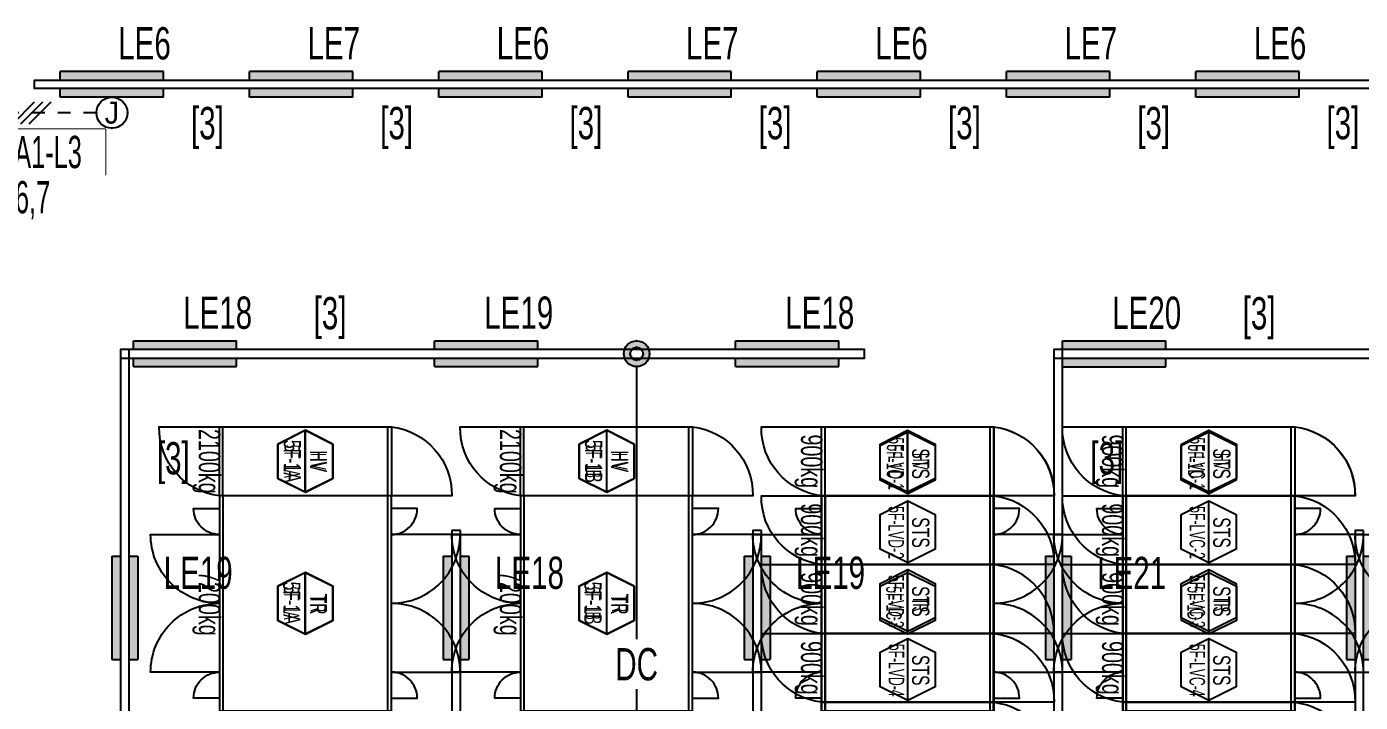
# Model space of a CAD drawing. Header units: millimetres. Extents: x 86947 to 500447, y -530175 to 1059536.
# Drawn here: x 134813 to 150316, y 496005 to 503855 of the extents above; entities that cross this region are included whole.
import ezdxf
from ezdxf.enums import TextEntityAlignment as Align

# ---------------------------------------------------------------- set-up
doc = ezdxf.new("R2010")
doc.units = ezdxf.units.MM
doc.header["$LTSCALE"] = 150
doc.set_wipeout_variables(frame=1)
doc.linetypes.add('D1', pattern=[3, 1, -1, 1])
for name, color, linetype in [('------01 Distribution Panel', 3, 'Continuous'), ('------03 Lighting Fixture', 3, 'Continuous'), ('------04 Lighting Switch', 2, 'Continuous'), ('------04 Number of Strands (가닥수)', 1, 'Continuous'), ('-----20 General Symbol', 3, 'Continuous'), ('-----23 Concealed or Exposed Wire', 4, 'D1'), ('-----25 Emergency Lighting Embeded Wire in Ceiling or Wall', 1, 'Continuous'), ('-----28 Race Way', 1, 'Continuous'), ('-----33 Equipment', 5, 'Continuous'), ('-----36 Dimension', 1, 'Continuous')]:
    doc.layers.add(name, color=color, linetype=linetype)
doc.styles.add('ELEC', font='Dotum.ttf')

# ---------------------------------------------------------------- blocks, each defined once
blk = doc.blocks.new('D01')
at = {"linetype": 'Continuous'}
blk.add_circle((0, 0), 150, dxfattribs=at)
for p in [(-150, 0), (0, 150), (150, 0), (0, -150)]:
    blk.add_point(p)
blk = doc.blocks.new('E01')
h = blk.add_hatch(color=256)
edge = h.paths.add_edge_path(flags=17)
edge.add_arc((0, 0), 75, 0, 360)
edge = h.paths.add_edge_path()
edge.add_arc((0, 0), 150, 0, 360)
blk.add_blockref('D01', (0, 0))
at = {"xscale": 0.5, "yscale": 0.5, "zscale": 0.5}
blk.add_blockref('D01', (0, 0), dxfattribs=at)
blk = doc.blocks.new('E17')
h = blk.add_hatch(color=256)
h.paths.add_polyline_path([(600, 100), (-600, 100), (-600, 0), (600, 0)])
h.paths.add_polyline_path([(600, -100), (-600, -100), (-600, -200), (600, -200)])
for p, q in [((-600, 100), (600, 100)), ((-600, 100), (-600, 0)), ((600, 100), (600, 0)), ((600, 100), (600, 0)), ((-600, -100), (-600, -200)), ((600, -100), (600, -200)), ((-600, -200), (600, -200))]:
    blk.add_line(p, q)
blk = doc.blocks.new('O04')
blk.add_circle((0, 0), 150)
for p in [(0, 150), (-150, 0), (150, 0), (0, -150)]:
    blk.add_point(p)
at = {"style": 'ELEC'}
blk.add_text('J', height=214, dxfattribs=at).set_placement((0, 0), align=Align.MIDDLE)
blk = doc.blocks.new('1234')
at = {"layer": '-----33 Equipment'}
for p, q in [((389394, 676605), (389394, 677405)), ((391312, 676605), (391312, 677405)), ((392894, 676605), (392894, 677405)), ((394812, 676605), (394812, 677405)), ((396394, 676605), (396394, 677405)), ((398312, 676605), (398312, 677405)), ((399894, 676605), (399894, 677405)), ((401812, 676605), (401812, 677405)), ((389398, 674105), (389398, 676605)), ((391312, 674105), (391312, 676605)), ((392898, 674105), (392898, 676605)), ((394812, 674105), (394812, 676605)), ((396398, 674105), (396398, 676605)), ((398312, 674105), (398312, 676605)), ((399898, 674105), (399898, 676605)), ((401812, 674105), (401812, 676605))]:
    blk.add_line(p, q, dxfattribs=at)
at = {"layer": '-----33 Equipment', "elevation": 0}
for points in [[(389354, 676605, -0.385743), (388654, 677405), (389354, 677405)], [(391354, 677405, -0.385743), (392054, 676605), (391354, 676605)], [(392854, 676605, -0.385743), (392154, 677405), (392854, 677405)], [(394854, 677405, -0.385743), (395554, 676605), (394854, 676605)], [(396354, 676605, -0.385743), (395654, 677405), (396354, 677405)], [(398354, 677405, -0.385743), (399054, 676605), (398354, 676605)], [(399854, 676605, -0.385743), (399154, 677405), (399854, 677405)], [(401854, 677405, -0.385743), (402554, 676605), (401854, 676605)], [(389354, 674255), (389054, 674255, -0.414214), (389354, 674555), (388554, 674555, -0.414214), (389354, 675355, -0.414214), (388554, 676155), (389354, 676155, -0.414214), (389054, 676455), (389354, 676455)], [(391354, 674255), (391654, 674255, 0.414214), (391354, 674555), (392154, 674555, 0.414214), (391354, 675355, 0.414214), (392154, 676155), (391354, 676155, 0.414214), (391654, 676455), (391354, 676455)], [(392854, 674255), (392554, 674255, -0.414214), (392854, 674555), (392054, 674555, -0.414214), (392854, 675355, -0.414214), (392054, 676155), (392854, 676155, -0.414214), (392554, 676455), (392854, 676455)], [(394854, 674255), (395154, 674255, 0.414214), (394854, 674555), (395654, 674555, 0.414214), (394854, 675355, 0.414214), (395654, 676155), (394854, 676155, 0.414214), (395154, 676455), (394854, 676455)], [(396354, 674255), (396054, 674255, -0.414214), (396354, 674555), (395554, 674555, -0.414214), (396354, 675355, -0.414214), (395554, 676155), (396354, 676155, -0.414214), (396054, 676455), (396354, 676455)], [(398354, 674255), (398654, 674255, 0.414214), (398354, 674555), (399154, 674555, 0.414214), (398354, 675355, 0.414214), (399154, 676155), (398354, 676155, 0.414214), (398654, 676455), (398354, 676455)], [(399854, 674255), (399554, 674255, -0.414214), (399854, 674555), (399054, 674555, -0.414214), (399854, 675355, -0.414214), (399054, 676155), (399854, 676155, -0.414214), (399554, 676455), (399854, 676455)], [(401854, 674255), (402154, 674255, 0.414214), (401854, 674555), (402654, 674555, 0.414214), (401854, 675355, 0.414214), (402654, 676155), (401854, 676155, 0.414214), (402154, 676455), (401854, 676455)]]:
    blk.add_lwpolyline(points, format="xyb", dxfattribs=at)
for points in [[(389354, 676605), (389354, 677405), (391354, 677405), (391354, 676605)], [(392854, 676605), (392854, 677405), (394854, 677405), (394854, 676605)], [(396354, 676605), (396354, 677405), (398354, 677405), (398354, 676605)], [(399854, 676605), (399854, 677405), (401854, 677405), (401854, 676605)], [(391354, 674105), (391354, 676605), (389354, 676605), (389354, 674105)], [(394854, 674105), (394854, 676605), (392854, 676605), (392854, 674105)], [(398354, 674105), (398354, 676605), (396354, 676605), (396354, 674105)], [(401854, 674105), (401854, 676605), (399854, 676605), (399854, 674105)]]:
    blk.add_lwpolyline(points, close=True, dxfattribs=at)
for points in [[(390352, 676645), (390352, 677365), (390672, 677205), (390672, 676805), (390352, 676645), (390032, 676805), (390032, 677205), (390352, 677365)], [(393856, 676645), (393856, 677365), (394176, 677205), (394176, 676805), (393856, 676645), (393536, 676805), (393536, 677205), (393856, 677365)], [(397354, 676645), (397354, 677365), (397674, 677205), (397674, 676805), (397354, 676645), (397034, 676805), (397034, 677205), (397354, 677365)], [(400856, 676645), (400856, 677365), (401176, 677205), (401176, 676805), (400856, 676645), (400536, 676805), (400536, 677205), (400856, 677365)], [(390352, 674995), (390352, 675715), (390672, 675555), (390672, 675155), (390352, 674995), (390032, 675155), (390032, 675555), (390352, 675715)], [(393856, 674995), (393856, 675715), (394176, 675555), (394176, 675155), (393856, 674995), (393536, 675155), (393536, 675555), (393856, 675715)], [(397354, 674995), (397354, 675715), (397674, 675555), (397674, 675155), (397354, 674995), (397034, 675155), (397034, 675555), (397354, 675715)], [(400856, 674995), (400856, 675715), (401176, 675555), (401176, 675155), (400856, 674995), (400536, 675155), (400536, 675555), (400856, 675715)]]:
    blk.add_lwpolyline(points, dxfattribs=at)
at = {"layer": '-----33 Equipment', "style": 'ELEC', "width": 0.6}
for s, p in [('5F-1A', (390200, 677005)), ('5F-1B', (393704, 677005, 0)), ('5F-1C', (397202, 677005, 0)), ('5F-1D', (400704, 677005, 0)), ('HV', (390503, 677005)), ('HV', (394007, 677005, 0)), ('HV', (397505, 677005, 0)), ('HV', (401007, 677005, 0)), ('5F-1A', (390193, 675357)), ('5F-1B', (393697, 675357, 0)), ('5F-1C', (397195, 675357, 0)), ('5F-1D', (400697, 675357, 0)), ('TR', (390503, 675346)), ('TR', (394007, 675346, 0)), ('TR', (397505, 675346, 0)), ('TR', (401007, 675346, 0))]:
    blk.add_text(s, height=180, rotation=270, dxfattribs=at).set_placement(p, align=Align.MIDDLE_CENTER)
blk = doc.blocks.new('*U45')
at = {"color": 0}
for p, q in [((-186, -106), (26, 106)), ((-106, -106), (106, 106)), ((-26, -106), (186, 106))]:
    blk.add_line(p, q, dxfattribs=at)
blk = doc.blocks.new('전기실 장비배치')
at = {"layer": '-----33 Equipment'}
for p, q in [((137094, 498405, 0), (137094, 499205, 0)), ((139012, 498405, 0), (139012, 499205, 0)), ((140594, 498405, 0), (140594, 499205, 0)), ((142512, 498405, 0), (142512, 499205, 0)), ((144094, 498405), (144094, 499205)), ((146014, 498405), (146014, 499205)), ((147594, 498405, 0), (147594, 499205, 0)), ((149514, 498405, 0), (149514, 499205, 0)), ((137098, 495905, 0), (137098, 498405, 0)), ((139012, 495905, 0), (139012, 498405, 0)), ((140598, 495905, 0), (140598, 498405, 0)), ((142512, 495905, 0), (142512, 498405, 0)), ((144094, 497605), (144094, 498405)), ((146014, 497605), (146014, 498405)), ((147594, 497605, 0), (147594, 498405, 0)), ((149514, 497605, 0), (149514, 498405, 0)), ((144094, 496805), (144094, 497605)), ((146014, 496805), (146014, 497605)), ((147594, 496805, 0), (147594, 497605, 0)), ((149514, 496805, 0), (149514, 497605, 0)), ((144094, 496005), (144094, 496805)), ((146014, 496005), (146014, 496805)), ((147594, 496005, 0), (147594, 496805, 0)), ((149514, 496005, 0), (149514, 496805, 0)), ((144094, 495205), (144094, 496005)), ((146014, 495205), (146014, 496005)), ((147594, 495205, 0), (147594, 496005, 0)), ((149514, 495205, 0), (149514, 496005, 0))]:
    blk.add_line(p, q, dxfattribs=at)
at = {"layer": '-----33 Equipment', "elevation": 0}
for points in [[(137054, 498405, -0.385743), (136354, 499205), (137054, 499205)], [(139054, 499205, -0.385743), (139754, 498405), (139054, 498405)], [(140554, 498405, -0.385743), (139854, 499205), (140554, 499205)], [(142554, 499205, -0.385743), (143254, 498405), (142554, 498405)], [(144054, 498405, -0.385743), (143354, 499205), (144054, 499205)], [(146056, 499205, -0.385743), (146756, 498405), (146056, 498405)], [(147554, 498405, -0.385743), (146854, 499205), (147554, 499205)], [(149556, 499205, -0.385743), (150256, 498405), (149556, 498405)], [(144054, 497605, -0.385743), (143354, 498405), (144054, 498405)], [(146056, 498405, -0.385743), (146756, 497605), (146056, 497605)], [(147554, 497605, -0.385743), (146854, 498405), (147554, 498405)], [(149556, 498405, -0.385743), (150256, 497605), (149556, 497605)], [(137054, 496055), (136754, 496055, -0.414214), (137054, 496355), (136254, 496355, -0.414214), (137054, 497155, -0.414214), (136254, 497955), (137054, 497955, -0.414214), (136754, 498255), (137054, 498255)], [(139054, 496055), (139354, 496055, 0.414214), (139054, 496355), (139854, 496355, 0.414214), (139054, 497155, 0.414214), (139854, 497955), (139054, 497955, 0.414214), (139354, 498255), (139054, 498255)], [(140554, 496055), (140254, 496055, -0.414214), (140554, 496355), (139754, 496355, -0.414214), (140554, 497155, -0.414214), (139754, 497955), (140554, 497955, -0.414214), (140254, 498255), (140554, 498255)], [(142554, 496055), (142854, 496055, 0.414214), (142554, 496355), (143354, 496355, 0.414214), (142554, 497155, 0.414214), (143354, 497955), (142554, 497955, 0.414214), (142854, 498255), (142554, 498255)], [(151055, 496053), (150755, 496053, -0.414214), (151055, 496353), (150255, 496353, -0.414214), (151055, 497153, -0.414214), (150255, 497953), (151055, 497953, -0.414214), (150755, 498253), (151055, 498253)], [(144054, 496805, -0.385743), (143354, 497605), (144054, 497605)], [(147554, 496805, -0.385743), (146854, 497605), (147554, 497605)], [(149556, 497605, -0.385743), (150256, 496805), (149556, 496805)], [(144054, 496005, -0.385743), (143354, 496805), (144054, 496805)], [(146056, 496805, -0.385743), (146756, 496005), (146056, 496005)], [(147554, 496005, -0.385743), (146854, 496805), (147554, 496805)], [(149556, 496805, -0.385743), (150256, 496005), (149556, 496005)], [(146056, 496005, -0.385743), (146756, 495205), (146056, 495205)], [(149556, 496005, -0.385743), (150256, 495205), (149556, 495205)]]:
    blk.add_lwpolyline(points, format="xyb", dxfattribs=at)
for points in [[(137054, 498405), (137054, 499205), (139054, 499205), (139054, 498405)], [(140554, 498405), (140554, 499205), (142554, 499205), (142554, 498405)], [(144054, 498405), (144054, 499205), (146056, 499205), (146056, 498405)], [(147554, 498405), (147554, 499205), (149556, 499205), (149556, 498405)], [(139054, 495905), (139054, 498405), (137054, 498405), (137054, 495905)], [(142554, 495905), (142554, 498405), (140554, 498405), (140554, 495905)], [(144054, 497605), (144054, 498405), (146056, 498405), (146056, 497605)], [(147554, 497605), (147554, 498405), (149556, 498405), (149556, 497605)], [(144054, 496805), (144054, 497605), (146056, 497605), (146056, 496805)], [(147554, 496805), (147554, 497605), (149556, 497605), (149556, 496805)], [(144054, 496005), (144054, 496805), (146056, 496805), (146056, 496005)], [(147554, 496005), (147554, 496805), (149556, 496805), (149556, 496005)], [(144054, 495205), (144054, 496005), (146056, 496005), (146056, 495205)], [(147554, 495205), (147554, 496005), (149556, 496005), (149556, 495205)]]:
    blk.add_lwpolyline(points, close=True, dxfattribs=at)
for points in [[(138054, 498445), (138054, 499165), (137734, 499005), (137734, 498605), (138054, 498445), (138374, 498605), (138374, 499005), (138054, 499165)], [(141556, 498445), (141556, 499165), (141236, 499005), (141236, 498605), (141556, 498445), (141876, 498605), (141876, 499005), (141556, 499165)], [(145055, 498427), (145055, 499147), (145375, 498987), (145375, 498586), (145055, 498427), (144735, 498586), (144735, 498987), (145055, 499147)], [(148555, 498427), (148555, 499147), (148875, 498987), (148875, 498586), (148555, 498427), (148235, 498586), (148235, 498987), (148555, 499147)], [(145055, 497627), (145055, 498347), (145375, 498187), (145375, 497786), (145055, 497627), (144735, 497786), (144735, 498187), (145055, 498347)], [(148555, 497627), (148555, 498347), (148875, 498187), (148875, 497786), (148555, 497627), (148235, 497786), (148235, 498187), (148555, 498347)], [(138054, 496795), (138054, 497515), (137734, 497355), (137734, 496955), (138054, 496795), (138374, 496955), (138374, 497355), (138054, 497515)], [(141556, 496795), (141556, 497515), (141236, 497355), (141236, 496955), (141556, 496795), (141876, 496955), (141876, 497355), (141556, 497515)], [(145055, 496827), (145055, 497547), (145375, 497387), (145375, 496986), (145055, 496827), (144735, 496986), (144735, 497387), (145055, 497547)], [(148555, 496827), (148555, 497547), (148875, 497387), (148875, 496986), (148555, 496827), (148235, 496986), (148235, 497387), (148555, 497547)], [(145055, 496027), (145055, 496747), (145375, 496587), (145375, 496186), (145055, 496027), (144735, 496186), (144735, 496587), (145055, 496747)], [(146756, 496805), (146056, 496805)], [(148555, 496027), (148555, 496747), (148875, 496587), (148875, 496186), (148555, 496027), (148235, 496186), (148235, 496587), (148555, 496747)]]:
    blk.add_lwpolyline(points, dxfattribs=at)
at = {"layer": '-----33 Equipment'}
blk.add_arc((145964, 496819), 791, 358.9984, 83.3735, dxfattribs=at)
at = {"layer": '-----33 Equipment', "style": 'ELEC', "width": 0.7}
for s, p in [('2100kg', (136908, 498805, 0)), ('2100kg', (140408, 498805, 0)), ('900kg', (143908, 498805, 0)), ('900kg', (147408, 498805, 0)), ('900kg', (143908, 498005, 0)), ('900kg', (147408, 498005, 0)), ('7200kg', (136908, 497155, 0)), ('7200kg', (140408, 497155, 0)), ('900kg', (143908, 497205, 0)), ('900kg', (147408, 497205, 0)), ('900kg', (143908, 496405, 0)), ('900kg', (147408, 496405, 0))]:
    blk.add_text(s, height=250, rotation=270, dxfattribs=at).set_placement(p, align=Align.MIDDLE)
at = {"layer": '-----33 Equipment', "style": 'ELEC'}
for s, height, width, p in [('5F-1A', 200, 0.7, (137902, 498805, 0)), ('5F-1B', 200, 0.7, (141404, 498805, 0)), ('5F-LVD-1', 180, 0.6, (144921, 498778)), ('5F-LVC-1', 180, 0.6, (148421, 498778, 0)), ('HV', 200, 0.7, (138205, 498805, 0)), ('HV', 200, 0.7, (141707, 498805, 0)), ('STS', 200, 0.7, (145206, 498778)), ('STS', 200, 0.7, (148706, 498778, 0)), ('5F-LVD-2', 180, 0.6, (144921, 497978)), ('5F-LVC-2', 180, 0.6, (148421, 497978, 0)), ('STS', 200, 0.7, (145206, 497978)), ('STS', 200, 0.7, (148706, 497978, 0)), ('5F-1A', 200, 0.7, (137895, 497157, 0)), ('5F-1B', 200, 0.7, (141397, 497157, 0)), ('5F-LVD-3', 180, 0.6, (144921, 497178)), ('STS', 200, 0.7, (145206, 497178)), ('5F-LVC-3', 180, 0.6, (148421, 497178, 0)), ('STS', 200, 0.7, (148706, 497178, 0)), ('TR', 200, 0.7, (138205, 497146, 0)), ('TR', 200, 0.7, (141707, 497146, 0)), ('5F-LVD-4', 180, 0.6, (144924, 496378)), ('5F-LVC-4', 180, 0.6, (148421, 496378, 0)), ('STS', 200, 0.7, (145206, 496378)), ('STS', 200, 0.7, (148706, 496378, 0))]:
    blk.add_text(s, height=height, rotation=270, dxfattribs=dict(at, width=width)).set_placement(p, align=Align.MIDDLE_CENTER)

msp = doc.modelspace()

# ---------------------------------------------------------------- linework, layer by layer
at = {"layer": '------01 Distribution Panel', "color": 1}
msp.add_lwpolyline([(133675, 502137), (135729, 502137), (135729, 502662), (133675, 502662)], close=True, dxfattribs=at)
at = {"layer": '-----23 Concealed or Exposed Wire'}
msp.add_lwpolyline([(135624, 502855), (134124, 502855)], dxfattribs=at)
at = {"layer": '-----25 Emergency Lighting Embeded Wire in Ceiling or Wall'}
for p, q in [((141904, 499905), (141904, 496739)), ((141904, 496157), (141904, 492991))]:
    msp.add_line(p, q, dxfattribs=at)
at = {"layer": '-----28 Race Way', "elevation": 0}
for points in [[(167504, 503135), (134904, 503135), (134904, 503235), (167504, 503235)], [(135904, 500105), (135904, 500005), (144554, 500005), (144554, 500105)], [(146755, 500104), (146755, 500004), (155354, 500004), (155354, 500104)], [(146855, 500104), (146755, 500104), (146755, 481556), (146855, 481556)], [(139855, 498003), (139755, 498003), (139755, 483957), (139855, 483957)], [(143355, 498003), (143255, 498003), (143255, 483957), (143355, 483957)], [(150355, 498003), (150255, 498003), (150255, 483957), (150355, 483957)]]:
    msp.add_lwpolyline(points, close=True, dxfattribs=at)
at = {"layer": '-----28 Race Way'}
msp.add_lwpolyline([(136004, 500105), (135904, 500105), (135904, 481656), (136004, 481656)], close=True, dxfattribs=at)

# ---------------------------------------------------------------- block references
at = {"layer": '------03 Lighting Fixture', "color": 3, "rotation": 180.0000000000019}
for p in [(135804, 503135), (138004, 503135), (140204, 503135), (142404, 503135), (144604, 503135), (146804, 503135), (149004, 503135)]:
    msp.add_blockref('E17', p, dxfattribs=at)
at = {"layer": '------03 Lighting Fixture', "color": 3, "xscale": -1}
for p, rotation in [((136654, 500005), 180), ((140154, 500005), 180), ((143654, 500005), 180), ((147454, 500004), 180), ((135904, 497102), 90), ((139755, 497102), 90), ((143255, 497102), 90), ((146755, 497102), 90), ((150255, 497102), 90)]:
    msp.add_blockref('E17', p, dxfattribs=dict(at, rotation=rotation))
at = {"layer": '------03 Lighting Fixture'}
msp.add_blockref('E01', (141904, 500055), dxfattribs=at)
at = {"layer": '-----20 General Symbol', "xscale": 1.2, "yscale": 1.2, "zscale": 1.2}
msp.add_blockref('O04', (135804, 502855), dxfattribs=at)
at = {"layer": '-----33 Equipment'}
msp.add_blockref('1234', (-252300, -178200), dxfattribs=at)
at = {"layer": '-----36 Dimension'}
msp.add_blockref('전기실 장비배치', (0, 0), dxfattribs=at)

# ---------------------------------------------------------------- texts
at = {"layer": '------04 Lighting Switch', "style": 'ELEC', "width": 0.7}
for s, p in [('LE6', (136183, 503662)), ('LE6', (140583, 503662)), ('LE6', (144983, 503662)), ('LE6', (149383, 503662)), ('LE7', (138383, 503662)), ('LE7', (142783, 503662)), ('LE7', (147183, 503662)), ('LE18', (137033, 500532)), ('LE19', (140533, 500532)), ('LE18', (144033, 500532)), ('LE20', (147833, 500531)), ('LE19', (136807, 497510)), ('LE18', (140658, 497510)), ('LE19', (144158, 497510)), ('LE21', (147658, 497510))]:
    msp.add_text(s, height=375, dxfattribs=at).set_placement(p, align=Align.MIDDLE)
at = {"layer": '-----25 Emergency Lighting Embeded Wire in Ceiling or Wall', "style": 'ELEC', "width": 0.7}
msp.add_text('DC', height=375, dxfattribs=at).set_placement((141904, 496448), align=Align.MIDDLE)
at = {"layer": '-----28 Race Way', "style": 'ELEC', "width": 0.7}
for p in [(136914, 502688), (139114, 502688), (141314, 502688), (143514, 502688), (145714, 502688), (147914, 502688), (150114, 502688), (138340, 500479), (149140, 500478), (136518, 498794), (147369, 498794)]:
    msp.add_text('[3]', height=375, dxfattribs=at).set_placement(p, align=Align.MIDDLE)

# ---------------------------------------------------------------- next in the draw order: wipeouts: each hides what was drawn before it
at = {"color": 1}
msp.add_wipeout([(133675, 502137), (135729, 502137), (135729, 502662), (133675, 502662)], dxfattribs=at)

# ---------------------------------------------------------------- next in the draw order: block references
at = {"layer": '------04 Number of Strands (가닥수)', "xscale": 1.2, "yscale": 1.2, "zscale": 1.2}
msp.add_blockref('*U45', (134874, 502855), dxfattribs=at)

# ---------------------------------------------------------------- next in the draw order: wipeouts: each hides what was drawn before it
at = {"color": 1}
msp.add_wipeout([(133675, 501612), (135729, 501612), (135729, 502137), (133675, 502137)], dxfattribs=at)

# ---------------------------------------------------------------- next in the draw order: texts
at = {"style": 'ELEC', "width": 0.6}
for s, p in [('LE-4-A1-L3', (134702, 502399)), ('LE6,7', (134702, 501874))]:
    msp.add_text(s, height=375, dxfattribs=at).set_placement(p, align=Align.MIDDLE_CENTER)

doc.saveas('drawing.dxf')
